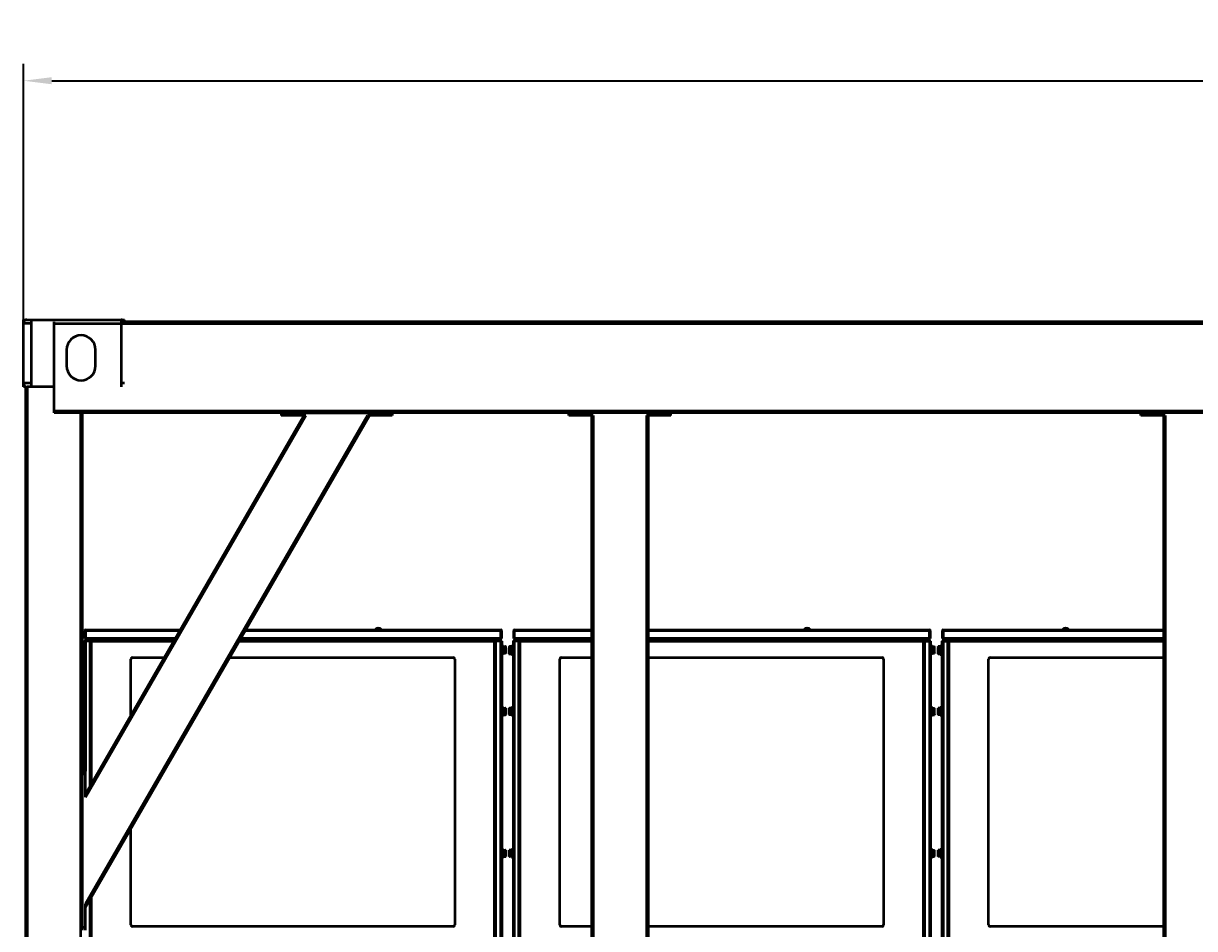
# Model space of a CAD drawing. Header units: millimetres. Extents: x 32496 to 166256, y 3504 to 23939.
# Drawn here: x 39995 to 42056, y 16814 to 18408 of the extents above; entities that cross this region are included whole.
import ezdxf

# ---------------------------------------------------------------- set-up
doc = ezdxf.new("R2010")
doc.units = ezdxf.units.MM
doc.header["$PDSIZE"] = -5
doc.layers.get('0').update_dxf_attribs({"lineweight": 35})
doc.layers.get('Defpoints').update_dxf_attribs({"lineweight": 18})
doc.styles.add('仿宋', font='simfang.ttf', dxfattribs={"width": 0.8})
doc.dimstyles.new('6倍', dxfattribs={"dimscale": 20, "dimtxt": 3.5, "dimasz": 2.5, "dimexe": 1.5, "dimexo": 0, "dimgap": 1, "dimtad": 1, "dimdec": 1, "dimdsep": 46, "dimtxsty": '仿宋', "dimblk": '_CAXARROW', "dimcen": 2.5, "dimdle": 5, "dimclrd": 4, "dimclre": 4, "dimclrt": 3, "dimadec": 0, "dimazin": 0, "dimtfac": 1, "dimtdec": 1, "dimtmove": 0, "dimatfit": 3, "dimfxl": 1, "dimtolj": 1, "dimarcsym": 0})

# ---------------------------------------------------------------- blocks, each defined once
blk = doc.blocks.new('_CAXARROW')
blk.add_hatch(color=0).paths.add_polyline_path([(0, 0), (-1, 0.125), (-1, -0.125)], flags=0)
blk = doc.blocks.new('*D5841')
at = {"color": 4, "linetype": 'Continuous', "lineweight": -2}
for p, q in [((39994.6, 17886.3), (39994.6, 18337.3)), ((52186.6, 17886.3), (52186.6, 18337.3)), ((40044.6, 18307.3), (52136.6, 18307.3))]:
    blk.add_line(p, q, dxfattribs=at)
at = {"layer": 'Defpoints', "color": 0}
for p in [(52186.6, 18307.3), (39994.6, 17886.3), (52186.6, 17886.3)]:
    blk.add_point(p, dxfattribs=at)
at = {"color": 4, "linetype": 'ByBlock', "lineweight": -2, "xscale": 50, "yscale": 50, "zscale": 50, "rotation": 180}
blk.add_blockref('_CAXARROW', (39994.6, 18307.3), dxfattribs=at)
at = {"color": 4, "linetype": 'ByBlock', "lineweight": -2, "xscale": 50, "yscale": 50, "zscale": 50}
blk.add_blockref('_CAXARROW', (52186.6, 18307.3), dxfattribs=at)
at = {"color": 3, "insert": (46090.6, 18362.3), "char_height": 70, "attachment_point": 5, "style": '仿宋'}
blk.add_mtext('\\A1;12192', dxfattribs=at)

msp = doc.modelspace()

# ---------------------------------------------------------------- linework, layer by layer
at = {"linetype": 'Continuous'}
for p, q in [((39994.64, 17880.349), (39994.64, 17886.349)), ((39994.64, 17886.349), (40000.64, 17886.349)), ((39994.64, 17774.349), (39994.64, 17880.349)), ((39994.64, 17880.349), (40009.14, 17880.349)), ((40000.64, 17886.349), (40166.64, 17886.349)), ((40009.14, 17768.349), (40009.14, 17886.349)), ((40048.64, 17722.349), (40048.64, 17882.349)), ((52008.64, 17879.349), (40048.64, 17879.349)), ((40166.64, 17886.349), (40166.64, 17768.349)), ((40166.64, 17886.349), (40172.64, 17886.349)), ((40166.64, 17880.349), (40172.64, 17880.349)), ((40172.64, 17882.349), (40172.64, 17886.349)), ((52008.64, 17882.349), (40172.64, 17882.349)), ((40070.64, 17833.349), (40070.64, 17804.849)), ((40121.64, 17804.849), (40121.64, 17833.349)), ((39994.64, 17768.349), (39994.64, 17774.349)), ((40009.14, 17774.349), (39994.64, 17774.349)), ((40172.64, 17774.349), (40166.64, 17774.349)), ((39998.64, 17768.349), (39994.64, 17768.349)), ((39998.64, 17768.349), (39998.64, 17768.739)), ((39998.64, 15108.349), (39998.64, 17768.349)), ((39998.64, 17768.349), (40001.64, 17768.349)), ((40048.64, 17768.349), (40001.033, 17768.349)), ((40001.64, 15108.349), (40001.64, 17768.349)), ((52008.64, 17725.349), (40048.64, 17725.349)), ((52008.64, 17722.349), (40048.64, 17722.349)), ((40095.64, 15108.349), (40095.64, 17722.349)), ((40098.64, 17091.323), (40098.64, 17722.349)), ((40103.64, 17051.323), (40488.17, 17717.349)), ((40103.64, 17045.323), (40491.634, 17717.349)), ((40103.64, 16857.323), (40600.176, 17717.349)), ((40103.64, 16851.323), (40603.64, 17717.349)), ((40448.17, 17722.349), (40448.17, 17717.349)), ((40491.634, 17717.349), (40448.17, 17717.349)), ((40448.608, 17722.349), (40643.201, 17722.349)), ((40453.17, 17722.349), (40453.17, 17717.349)), ((40643.64, 17717.349), (40600.176, 17717.349)), ((40638.64, 17722.349), (40638.64, 17717.349)), ((40643.64, 17722.349), (40643.64, 17717.349)), ((40954.64, 17717.349), (40954.64, 17722.349)), ((41134.64, 17722.349), (40954.64, 17722.349)), ((40997.64, 17717.349), (40954.64, 17717.349)), ((40994.64, 17717.349), (40994.64, 15208.349)), ((40997.64, 17717.349), (40997.64, 15208.349)), ((41091.64, 17717.349), (41091.64, 15208.349)), ((41134.64, 17717.349), (41091.64, 17717.349)), ((41094.64, 17717.349), (41094.64, 15208.349)), ((41134.64, 17717.349), (41134.64, 17722.349)), ((41961.64, 17717.349), (41961.64, 17722.349)), ((42141.64, 17722.349), (41961.64, 17722.349)), ((42004.64, 17717.349), (41961.64, 17717.349)), ((42001.64, 17717.349), (42001.64, 15208.349)), ((42004.64, 17717.349), (42004.64, 15208.349)), ((40614.601, 17340.682), (40614.595, 17340.682)), ((40616.961, 17340.682), (40614.601, 17340.682)), ((40621.918, 17340.682), (40616.961, 17340.682)), ((40624.285, 17340.682), (40621.918, 17340.682)), ((41369.601, 17340.682), (41369.595, 17340.682)), ((41371.961, 17340.682), (41369.601, 17340.682)), ((41376.918, 17340.682), (41371.961, 17340.682)), ((41379.285, 17340.682), (41376.918, 17340.682)), ((41826.961, 17340.682), (41824.595, 17340.682)), ((41831.918, 17340.682), (41826.961, 17340.682)), ((41834.278, 17340.682), (41831.918, 17340.682)), ((41834.285, 17340.682), (41834.278, 17340.682)), ((40102.24, 17338.149), (40102.24, 17324.849)), ((40103.74, 17338.149), (40102.24, 17338.149)), ((40103.74, 17324.849), (40102.24, 17324.849)), ((40102.24, 17198.994), (40102.24, 17319.949)), ((40111.94, 17319.949), (40102.24, 17319.949)), ((40103.64, 17320.149), (40103.64, 17321.349)), ((40111.94, 17321.349), (40103.64, 17321.349)), ((40111.94, 17320.149), (40103.64, 17320.149)), ((40103.64, 17319.949), (40103.64, 17091.323)), ((40103.74, 17338.149), (40103.74, 17324.849)), ((40103.94, 17324.849), (40103.94, 17339.849)), ((40103.94, 17339.849), (40270.22, 17339.849)), ((40269.238, 17338.149), (40103.94, 17338.149)), ((40261.56, 17324.849), (40103.94, 17324.849)), ((40111.94, 17065.699), (40111.94, 17321.349)), ((40259.539, 17321.349), (40111.94, 17321.349)), ((40113.64, 17321.349), (40113.64, 17068.644)), ((40114.14, 17321.349), (40114.14, 17319.649)), ((40258.558, 17319.649), (40114.14, 17319.649)), ((40125.94, 17321.349), (40125.94, 17324.849)), ((40127.44, 17324.849), (40127.44, 17321.349)), ((40823.74, 17319.649), (40374.028, 17319.649)), ((40825.94, 17321.349), (40375.009, 17321.349)), ((40834.94, 17324.849), (40377.03, 17324.849)), ((40834.94, 17338.149), (40384.709, 17338.149)), ((40385.69, 17339.849), (40834.94, 17339.849)), ((40811.44, 17321.349), (40811.44, 17324.849)), ((40812.94, 17324.849), (40812.94, 17321.349)), ((40823.74, 17321.349), (40823.74, 17319.649)), ((40824.24, 15308.349), (40824.24, 17321.349)), ((40825.94, 17321.349), (40825.94, 15308.349)), ((40835.24, 17321.349), (40825.94, 17321.349)), ((40835.24, 17320.149), (40825.94, 17320.149)), ((40836.64, 17319.949), (40825.94, 17319.949)), ((40834.94, 17324.849), (40834.94, 17339.849)), ((40835.14, 17324.849), (40835.14, 17338.149)), ((40835.14, 17338.149), (40836.64, 17338.149)), ((40835.14, 17324.849), (40836.64, 17324.849)), ((40835.24, 17320.149), (40835.24, 17321.349)), ((40835.24, 16307.849), (40835.24, 17319.949)), ((40836.64, 17324.849), (40836.64, 17338.149)), ((40836.64, 17319.949), (40836.64, 17198.981)), ((40857.24, 17338.149), (40857.24, 17324.849)), ((40858.74, 17338.149), (40857.24, 17338.149)), ((40858.74, 17324.849), (40857.24, 17324.849)), ((40857.24, 17198.994), (40857.24, 17319.949)), ((40866.94, 17319.949), (40857.24, 17319.949)), ((40858.64, 17320.149), (40858.64, 17321.349)), ((40866.94, 17321.349), (40858.64, 17321.349)), ((40866.94, 17320.149), (40858.64, 17320.149)), ((40858.64, 17319.949), (40858.64, 16307.849)), ((40858.74, 17338.149), (40858.74, 17324.849)), ((40858.94, 17324.849), (40858.94, 17339.849)), ((40858.94, 17339.849), (40994.64, 17339.849)), ((40994.64, 17338.149), (40858.94, 17338.149)), ((40994.64, 17324.849), (40858.94, 17324.849)), ((40866.94, 15308.349), (40866.94, 17321.349)), ((40994.64, 17321.349), (40866.94, 17321.349)), ((40868.64, 17321.349), (40868.64, 15308.349)), ((40869.14, 17321.349), (40869.14, 17319.649)), ((40994.64, 17319.649), (40869.14, 17319.649)), ((40880.94, 17321.349), (40880.94, 17324.849)), ((40882.44, 17324.849), (40882.44, 17321.349)), ((41094.64, 17339.849), (41589.94, 17339.849)), ((41589.94, 17338.149), (41094.64, 17338.149)), ((41589.94, 17324.849), (41094.64, 17324.849)), ((41094.64, 17321.349), (41580.94, 17321.349)), ((41578.74, 17319.649), (41094.64, 17319.649)), ((41566.44, 17321.349), (41566.44, 17324.849)), ((41567.94, 17324.849), (41567.94, 17321.349)), ((41578.74, 17321.349), (41578.74, 17319.649)), ((41579.24, 15308.349), (41579.24, 17321.349)), ((41580.94, 17321.349), (41580.94, 15308.349)), ((41590.24, 17321.349), (41580.94, 17321.349)), ((41590.24, 17320.149), (41580.94, 17320.149)), ((41580.94, 17319.949), (41591.64, 17319.949)), ((41589.94, 17324.849), (41589.94, 17339.849)), ((41590.14, 17324.849), (41590.14, 17338.149)), ((41590.14, 17338.149), (41591.64, 17338.149)), ((41590.14, 17324.849), (41591.64, 17324.849)), ((41590.24, 17320.149), (41590.24, 17321.349)), ((41590.24, 16307.849), (41590.24, 17319.949)), ((41591.64, 17324.849), (41591.64, 17338.149)), ((41591.64, 17319.949), (41591.64, 17198.981)), ((41612.24, 17338.149), (41612.24, 17324.849)), ((41613.74, 17338.149), (41612.24, 17338.149)), ((41613.74, 17324.849), (41612.24, 17324.849)), ((41612.24, 17198.994), (41612.24, 17319.949)), ((41612.24, 17319.949), (41621.94, 17319.949)), ((41613.64, 17320.149), (41613.64, 17321.349)), ((41621.94, 17321.349), (41613.64, 17321.349)), ((41621.94, 17320.149), (41613.64, 17320.149)), ((41613.64, 17319.949), (41613.64, 16307.849)), ((41613.74, 17338.149), (41613.74, 17324.849)), ((41613.94, 17324.849), (41613.94, 17339.849)), ((41613.94, 17339.849), (42001.64, 17339.849)), ((42001.64, 17338.149), (41613.94, 17338.149)), ((42001.64, 17324.849), (41613.94, 17324.849)), ((41621.94, 15308.349), (41621.94, 17321.349)), ((41621.94, 17321.349), (42001.64, 17321.349)), ((41623.64, 17321.349), (41623.64, 15308.349)), ((41624.14, 17321.349), (41624.14, 17319.649)), ((42001.64, 17319.649), (41624.14, 17319.649)), ((41635.94, 17321.349), (41635.94, 17324.849)), ((41637.44, 17324.849), (41637.44, 17321.349)), ((40099.04, 17310.322), (40098.769, 17310.593)), ((40099.04, 17308.572), (40098.769, 17308.843)), ((40099.04, 17308.547), (40099.04, 17310.322)), ((40100.64, 17310.199), (40099.04, 17310.199)), ((40099.04, 17297.625), (40099.04, 17308.572)), ((40100.64, 17308.449), (40099.04, 17308.449)), ((40100.64, 17313.849), (40100.64, 17312.099)), ((40102.24, 17313.849), (40100.64, 17313.849)), ((40100.64, 17312.099), (40100.64, 17294.099)), ((40102.24, 17312.099), (40100.64, 17312.099)), ((40836.64, 17313.849), (40838.24, 17313.849)), ((40838.24, 17295.849), (40838.24, 17313.849)), ((40838.24, 17310.199), (40839.84, 17310.199)), ((40838.24, 17299.499), (40839.84, 17299.499)), ((40839.84, 17310.322), (40840.14, 17310.622)), ((40839.84, 17299.375), (40839.84, 17310.322)), ((40839.84, 17299.375), (40840.14, 17299.075)), ((40840.14, 17310.622), (40843.54, 17310.622)), ((40840.14, 17307.735), (40843.54, 17307.735)), ((40840.14, 17301.962), (40843.54, 17301.962)), ((40840.14, 17299.075), (40843.54, 17299.075)), ((40843.84, 17310.322), (40843.54, 17310.622)), ((40843.84, 17299.375), (40843.54, 17299.075)), ((40843.84, 17299.375), (40843.84, 17310.322)), ((40850.04, 17310.322), (40850.311, 17310.593)), ((40850.04, 17310.322), (40850.04, 17308.572)), ((40850.04, 17308.572), (40850.311, 17308.843)), ((40850.04, 17297.625), (40850.04, 17308.572)), ((40850.34, 17310.622), (40850.311, 17310.593)), ((40850.34, 17308.872), (40850.311, 17308.843)), ((40853.74, 17310.622), (40850.34, 17310.622)), ((40853.74, 17308.872), (40850.34, 17308.872)), ((40853.74, 17306.03), (40850.34, 17306.03)), ((40853.74, 17300.256), (40850.34, 17300.256)), ((40853.74, 17310.622), (40853.769, 17310.593)), ((40853.74, 17308.872), (40853.769, 17308.843)), ((40854.04, 17310.322), (40853.769, 17310.593)), ((40854.04, 17308.572), (40853.769, 17308.843)), ((40854.04, 17308.547), (40854.04, 17310.322)), ((40855.64, 17310.199), (40854.04, 17310.199)), ((40854.04, 17297.625), (40854.04, 17308.572)), ((40855.64, 17308.449), (40854.04, 17308.449)), ((40855.64, 17313.849), (40855.64, 17312.099)), ((40857.24, 17313.849), (40855.64, 17313.849)), ((40855.64, 17312.099), (40855.64, 17294.099)), ((40857.24, 17312.099), (40855.64, 17312.099)), ((41591.64, 17313.849), (41593.24, 17313.849)), ((41593.24, 17295.849), (41593.24, 17313.849)), ((41593.24, 17310.199), (41594.84, 17310.199)), ((41593.24, 17299.499), (41594.84, 17299.499)), ((41594.84, 17310.322), (41595.14, 17310.622)), ((41594.84, 17299.375), (41594.84, 17310.322)), ((41594.84, 17299.375), (41595.14, 17299.075)), ((41595.14, 17310.622), (41598.54, 17310.622)), ((41595.14, 17307.735), (41598.54, 17307.735)), ((41595.14, 17301.962), (41598.54, 17301.962)), ((41595.14, 17299.075), (41598.54, 17299.075)), ((41598.84, 17310.322), (41598.54, 17310.622)), ((41598.84, 17299.375), (41598.54, 17299.075)), ((41598.84, 17299.375), (41598.84, 17310.322)), ((41605.04, 17310.322), (41605.311, 17310.593)), ((41605.04, 17310.322), (41605.04, 17308.572)), ((41605.04, 17308.572), (41605.311, 17308.843)), ((41605.04, 17297.625), (41605.04, 17308.572)), ((41605.34, 17310.622), (41605.311, 17310.593)), ((41605.34, 17308.872), (41605.311, 17308.843)), ((41608.74, 17310.622), (41605.34, 17310.622)), ((41608.74, 17308.872), (41605.34, 17308.872)), ((41608.74, 17306.03), (41605.34, 17306.03)), ((41608.74, 17300.256), (41605.34, 17300.256)), ((41608.74, 17310.622), (41608.769, 17310.593)), ((41608.74, 17308.872), (41608.769, 17308.843)), ((41609.04, 17310.322), (41608.769, 17310.593)), ((41609.04, 17308.572), (41608.769, 17308.843)), ((41609.04, 17308.547), (41609.04, 17310.322)), ((41610.64, 17310.199), (41609.04, 17310.199)), ((41609.04, 17297.625), (41609.04, 17308.572)), ((41610.64, 17308.449), (41609.04, 17308.449)), ((41610.64, 17313.849), (41610.64, 17312.099)), ((41612.24, 17313.849), (41610.64, 17313.849)), ((41610.64, 17312.099), (41610.64, 17294.099)), ((41612.24, 17312.099), (41610.64, 17312.099)), ((40099.04, 17297.625), (40098.769, 17297.354)), ((40100.64, 17297.749), (40099.04, 17297.749)), ((40102.24, 17294.099), (40100.64, 17294.099)), ((40183.94, 17190.407), (40183.94, 17288.349)), ((40186.94, 17291.349), (40242.218, 17291.349)), ((40357.689, 17291.349), (40750.94, 17291.349)), ((40753.94, 17288.349), (40753.94, 16820.349)), ((40836.64, 17295.849), (40838.24, 17295.849)), ((40850.04, 17297.625), (40850.311, 17297.354)), ((40853.74, 17297.325), (40850.34, 17297.325)), ((40854.04, 17297.625), (40853.769, 17297.354)), ((40855.64, 17297.749), (40854.04, 17297.749)), ((40857.24, 17294.099), (40855.64, 17294.099)), ((40938.94, 16820.349), (40938.94, 17288.349)), ((40941.94, 17291.349), (40994.64, 17291.349)), ((41094.64, 17291.349), (41505.94, 17291.349)), ((41508.94, 17288.349), (41508.94, 16820.349)), ((41591.64, 17295.849), (41593.24, 17295.849)), ((41605.04, 17297.625), (41605.311, 17297.354)), ((41608.74, 17297.325), (41605.34, 17297.325)), ((41609.04, 17297.625), (41608.769, 17297.354)), ((41610.64, 17297.749), (41609.04, 17297.749)), ((41612.24, 17294.099), (41610.64, 17294.099)), ((41693.94, 16820.349), (41693.94, 17288.349)), ((41696.94, 17291.349), (42001.64, 17291.349)), ((40099.04, 17201.822), (40098.769, 17202.093)), ((40099.04, 17190.875), (40099.04, 17201.822)), ((40100.64, 17201.699), (40099.04, 17201.699)), ((40100.64, 17205.349), (40100.64, 17187.349)), ((40102.24, 17205.349), (40100.64, 17205.349)), ((40102.24, 17193.73), (40102.24, 17198.994)), ((40836.64, 17205.349), (40838.24, 17205.349)), ((40836.64, 17198.981), (40836.64, 17193.718)), ((40838.24, 17187.349), (40838.24, 17205.349)), ((40838.24, 17201.699), (40839.84, 17201.699)), ((40839.84, 17201.822), (40840.14, 17202.122)), ((40839.84, 17190.875), (40839.84, 17201.822)), ((40840.14, 17202.122), (40843.54, 17202.122)), ((40840.14, 17199.235), (40843.54, 17199.235)), ((40843.84, 17201.822), (40843.54, 17202.122)), ((40843.84, 17190.875), (40843.84, 17201.822)), ((40850.04, 17201.822), (40850.311, 17202.093)), ((40850.04, 17190.875), (40850.04, 17201.822)), ((40850.34, 17202.122), (40850.311, 17202.093)), ((40853.74, 17202.122), (40850.34, 17202.122)), ((40853.74, 17199.28), (40850.34, 17199.28)), ((40853.74, 17202.122), (40853.769, 17202.093)), ((40854.04, 17201.822), (40853.769, 17202.093)), ((40854.04, 17190.875), (40854.04, 17201.822)), ((40855.64, 17201.699), (40854.04, 17201.699)), ((40855.64, 17205.349), (40855.64, 17187.349)), ((40857.24, 17205.349), (40855.64, 17205.349)), ((40857.24, 17193.73), (40857.24, 17198.994)), ((41591.64, 17205.349), (41593.24, 17205.349)), ((41591.64, 17198.981), (41591.64, 17193.718)), ((41593.24, 17187.349), (41593.24, 17205.349)), ((41593.24, 17201.699), (41594.84, 17201.699)), ((41594.84, 17201.822), (41595.14, 17202.122)), ((41594.84, 17190.875), (41594.84, 17201.822)), ((41595.14, 17202.122), (41598.54, 17202.122)), ((41595.14, 17199.235), (41598.54, 17199.235)), ((41598.84, 17201.822), (41598.54, 17202.122)), ((41598.84, 17190.875), (41598.84, 17201.822)), ((41605.04, 17201.822), (41605.311, 17202.093)), ((41605.04, 17190.875), (41605.04, 17201.822)), ((41605.34, 17202.122), (41605.311, 17202.093)), ((41608.74, 17202.122), (41605.34, 17202.122)), ((41608.74, 17199.28), (41605.34, 17199.28)), ((41608.74, 17202.122), (41608.769, 17202.093)), ((41609.04, 17201.822), (41608.769, 17202.093)), ((41609.04, 17190.875), (41609.04, 17201.822)), ((41610.64, 17201.699), (41609.04, 17201.699)), ((41610.64, 17205.349), (41610.64, 17187.349)), ((41612.24, 17205.349), (41610.64, 17205.349)), ((41612.24, 17193.73), (41612.24, 17198.994)), ((40099.04, 17190.875), (40098.769, 17190.604)), ((40100.64, 17190.999), (40099.04, 17190.999)), ((40102.24, 17187.349), (40100.64, 17187.349)), ((40102.24, 17091.323), (40102.24, 17193.73)), ((40836.64, 17193.718), (40836.64, 16948.981)), ((40836.64, 17187.349), (40838.24, 17187.349)), ((40838.24, 17190.999), (40839.84, 17190.999)), ((40839.84, 17190.875), (40840.14, 17190.575)), ((40840.14, 17193.462), (40843.54, 17193.462)), ((40840.14, 17190.575), (40843.54, 17190.575)), ((40843.84, 17190.875), (40843.54, 17190.575)), ((40850.04, 17190.875), (40850.311, 17190.604)), ((40853.74, 17193.506), (40850.34, 17193.506)), ((40853.74, 17190.575), (40850.34, 17190.575)), ((40854.04, 17190.875), (40853.769, 17190.604)), ((40855.64, 17190.999), (40854.04, 17190.999)), ((40857.24, 17187.349), (40855.64, 17187.349)), ((40857.24, 16948.994), (40857.24, 17193.73)), ((41591.64, 17193.718), (41591.64, 16948.981)), ((41591.64, 17187.349), (41593.24, 17187.349)), ((41593.24, 17190.999), (41594.84, 17190.999)), ((41594.84, 17190.875), (41595.14, 17190.575)), ((41595.14, 17193.462), (41598.54, 17193.462)), ((41595.14, 17190.575), (41598.54, 17190.575)), ((41598.84, 17190.875), (41598.54, 17190.575)), ((41605.04, 17190.875), (41605.311, 17190.604)), ((41608.74, 17193.506), (41605.34, 17193.506)), ((41608.74, 17190.575), (41605.34, 17190.575)), ((41609.04, 17190.875), (41608.769, 17190.604)), ((41610.64, 17190.999), (41609.04, 17190.999)), ((41612.24, 17187.349), (41610.64, 17187.349)), ((41612.24, 16948.994), (41612.24, 17193.73)), ((40098.64, 16811.323), (40098.64, 17091.323)), ((40098.64, 17091.323), (40103.64, 17091.323)), ((40098.64, 17086.323), (40103.64, 17086.323)), ((40103.64, 17045.323), (40103.64, 17091.323)), ((40183.94, 16820.349), (40183.94, 16990.407)), ((40836.64, 16955.349), (40838.24, 16955.349)), ((40836.64, 16948.981), (40836.64, 16943.718)), ((40838.24, 16937.349), (40838.24, 16955.349)), ((40838.24, 16951.699), (40839.84, 16951.699)), ((40839.84, 16951.822), (40840.14, 16952.122)), ((40839.84, 16940.875), (40839.84, 16951.822)), ((40840.14, 16952.122), (40843.54, 16952.122)), ((40840.14, 16949.235), (40843.54, 16949.235)), ((40843.84, 16951.822), (40843.54, 16952.122)), ((40843.84, 16940.875), (40843.84, 16951.822)), ((40850.04, 16951.822), (40850.311, 16952.093)), ((40850.04, 16940.875), (40850.04, 16951.822)), ((40850.34, 16952.122), (40850.311, 16952.093)), ((40853.74, 16952.122), (40850.34, 16952.122)), ((40853.74, 16949.28), (40850.34, 16949.28)), ((40853.74, 16952.122), (40853.769, 16952.093)), ((40854.04, 16951.822), (40853.769, 16952.093)), ((40854.04, 16940.875), (40854.04, 16951.822)), ((40855.64, 16951.699), (40854.04, 16951.699)), ((40855.64, 16955.349), (40855.64, 16937.349)), ((40857.24, 16955.349), (40855.64, 16955.349)), ((40857.24, 16943.73), (40857.24, 16948.994)), ((41591.64, 16955.349), (41593.24, 16955.349)), ((41591.64, 16948.981), (41591.64, 16943.718)), ((41593.24, 16937.349), (41593.24, 16955.349)), ((41593.24, 16951.699), (41594.84, 16951.699)), ((41594.84, 16951.822), (41595.14, 16952.122)), ((41594.84, 16940.875), (41594.84, 16951.822)), ((41595.14, 16952.122), (41598.54, 16952.122)), ((41595.14, 16949.235), (41598.54, 16949.235)), ((41598.84, 16951.822), (41598.54, 16952.122)), ((41598.84, 16940.875), (41598.84, 16951.822)), ((41605.04, 16951.822), (41605.311, 16952.093)), ((41605.04, 16940.875), (41605.04, 16951.822)), ((41605.34, 16952.122), (41605.311, 16952.093)), ((41608.74, 16952.122), (41605.34, 16952.122)), ((41608.74, 16949.28), (41605.34, 16949.28)), ((41608.74, 16952.122), (41608.769, 16952.093)), ((41609.04, 16951.822), (41608.769, 16952.093)), ((41609.04, 16940.875), (41609.04, 16951.822)), ((41610.64, 16951.699), (41609.04, 16951.699)), ((41610.64, 16955.349), (41610.64, 16937.349)), ((41612.24, 16955.349), (41610.64, 16955.349)), ((41612.24, 16943.73), (41612.24, 16948.994)), ((40836.64, 16943.718), (40836.64, 16698.981)), ((40836.64, 16937.349), (40838.24, 16937.349)), ((40838.24, 16940.999), (40839.84, 16940.999)), ((40839.84, 16940.875), (40840.14, 16940.575)), ((40840.14, 16943.462), (40843.54, 16943.462)), ((40840.14, 16940.575), (40843.54, 16940.575)), ((40843.84, 16940.875), (40843.54, 16940.575)), ((40850.04, 16940.875), (40850.311, 16940.604)), ((40853.74, 16943.506), (40850.34, 16943.506)), ((40853.74, 16940.575), (40850.34, 16940.575)), ((40854.04, 16940.875), (40853.769, 16940.604)), ((40855.64, 16940.999), (40854.04, 16940.999)), ((40857.24, 16937.349), (40855.64, 16937.349)), ((40857.24, 16698.994), (40857.24, 16943.73)), ((41591.64, 16943.718), (41591.64, 16698.981)), ((41591.64, 16937.349), (41593.24, 16937.349)), ((41593.24, 16940.999), (41594.84, 16940.999)), ((41594.84, 16940.875), (41595.14, 16940.575)), ((41595.14, 16943.462), (41598.54, 16943.462)), ((41595.14, 16940.575), (41598.54, 16940.575)), ((41598.84, 16940.875), (41598.54, 16940.575)), ((41605.04, 16940.875), (41605.311, 16940.604)), ((41608.74, 16943.506), (41605.34, 16943.506)), ((41608.74, 16940.575), (41605.34, 16940.575)), ((41609.04, 16940.875), (41608.769, 16940.604)), ((41610.64, 16940.999), (41609.04, 16940.999)), ((41612.24, 16937.349), (41610.64, 16937.349)), ((41612.24, 16698.994), (41612.24, 16943.73)), ((40113.64, 16868.644), (40113.64, 16057.054)), ((40103.64, 16811.323), (40103.64, 16857.323)), ((40111.94, 16059.998), (40111.94, 16865.699)), ((40098.64, 16816.323), (40103.64, 16816.323)), ((40750.94, 16817.349), (40186.94, 16817.349)), ((40994.64, 16817.349), (40941.94, 16817.349)), ((41505.94, 16817.349), (41094.64, 16817.349)), ((42001.64, 16817.349), (41696.94, 16817.349))]:
    msp.add_line(p, q, dxfattribs=at)
for centre, radius, start, end in [((40000.64, 17880.349), 6, 90, 180), ((40166.64, 17880.349), 6, 19.634376, 90), ((40096.14, 17833.349), 25.5, 0, 180), ((40096.14, 17804.849), 25.5, 180, 0), ((40000.64, 17774.349), 6, 180, 225), ((40612.732, 17342.349), 2.5, 270, 318.189685), ((40619.44, 17336.349), 6.5, 41.810315, 138.189685), ((40626.148, 17342.349), 2.5, 221.810315, 270), ((41367.732, 17342.349), 2.5, 270, 318.189685), ((41374.44, 17336.349), 6.5, 41.810315, 138.189685), ((41381.148, 17342.349), 2.5, 221.810315, 270), ((41822.732, 17342.349), 2.5, 270, 318.189685), ((41829.44, 17336.349), 6.5, 41.810315, 138.189685), ((41836.148, 17342.349), 2.5, 221.810315, 270), ((40103.94, 17338.149), 1.7, 90, 180), ((40103.64, 17319.949), 1.4, 90, 180), ((40103.64, 17319.949), 0.2, 90, 180), ((40103.94, 17338.149), 0.2, 90, 180), ((40834.94, 17338.149), 1.7, 0, 90), ((40834.94, 17338.149), 0.2, 0, 90), ((40835.24, 17319.949), 1.4, 0, 90), ((40835.24, 17319.949), 0.2, 0, 90), ((40858.94, 17338.149), 1.7, 90, 180), ((40858.64, 17319.949), 1.4, 90, 180), ((40858.64, 17319.949), 0.2, 90, 180), ((40858.94, 17338.149), 0.2, 90, 180), ((41589.94, 17338.149), 1.7, 0, 90), ((41589.94, 17338.149), 0.2, 0, 90), ((41590.24, 17319.949), 1.4, 0, 90), ((41590.24, 17319.949), 0.2, 0, 90), ((41613.94, 17338.149), 1.7, 90, 180), ((41613.64, 17319.949), 1.4, 90, 180), ((41613.64, 17319.949), 0.2, 90, 180), ((41613.94, 17338.149), 0.2, 90, 180), ((40842.598, 17301.65), 3.556, 219.136441, 219.500776), ((40841.082, 17308.048), 3.555, 39.136448, 39.501324), ((41597.598, 17301.65), 3.556, 219.136441, 219.500776), ((41596.082, 17308.048), 3.555, 39.136448, 39.501324), ((40186.94, 17288.349), 3, 90, 180), ((40750.94, 17288.349), 3, 0, 90), ((40852.854, 17299.915), 3.606, 218.710278, 219.133907), ((40854.177, 17301.105), 5.386, 224.124568, 224.565238), ((40849.904, 17301.104), 5.384, 315.434774, 315.875446), ((40851.225, 17299.916), 3.607, 320.864103, 321.289719), ((40941.94, 17288.349), 3, 90, 180), ((41505.94, 17288.349), 3, 0, 90), ((41607.854, 17299.915), 3.606, 218.710278, 219.133907), ((41609.177, 17301.105), 5.386, 224.124568, 224.565238), ((41604.904, 17301.104), 5.384, 315.434774, 315.875446), ((41606.225, 17299.916), 3.607, 320.864103, 321.289719), ((41696.94, 17288.349), 3, 90, 180), ((40841.082, 17199.548), 3.555, 39.136448, 39.501324), ((41596.082, 17199.548), 3.555, 39.136448, 39.501324), ((40842.598, 17193.15), 3.556, 219.136441, 219.500776), ((40852.854, 17193.165), 3.606, 218.710278, 219.133907), ((40854.177, 17194.355), 5.386, 224.124568, 224.565238), ((40849.904, 17194.354), 5.384, 315.434774, 315.875446), ((40851.225, 17193.166), 3.607, 320.864103, 321.289719), ((41597.598, 17193.15), 3.556, 219.136441, 219.500776), ((41607.854, 17193.165), 3.606, 218.710278, 219.133907), ((41609.177, 17194.355), 5.386, 224.124568, 224.565238), ((41604.904, 17194.354), 5.384, 315.434774, 315.875446), ((41606.225, 17193.166), 3.607, 320.864103, 321.289719), ((40841.082, 16949.548), 3.555, 39.136448, 39.501324), ((41596.082, 16949.548), 3.555, 39.136448, 39.501324), ((40842.598, 16943.15), 3.556, 219.136441, 219.500776), ((40852.854, 16943.165), 3.606, 218.710278, 219.133907), ((40854.177, 16944.355), 5.386, 224.124568, 224.565238), ((40849.904, 16944.354), 5.384, 315.434774, 315.875446), ((40851.225, 16943.166), 3.607, 320.864103, 321.289719), ((41597.598, 16943.15), 3.556, 219.136441, 219.500776), ((41607.854, 16943.165), 3.606, 218.710278, 219.133907), ((41609.177, 16944.355), 5.386, 224.124568, 224.565238), ((41604.904, 16944.354), 5.384, 315.434774, 315.875446), ((41606.225, 16943.166), 3.607, 320.864103, 321.289719), ((40186.94, 16820.349), 3, 180, 270), ((40750.94, 16820.349), 3, 270, 0), ((40941.94, 16820.349), 3, 180, 270), ((41505.94, 16820.349), 3, 270, 0), ((41696.94, 16820.349), 3, 180, 270)]:
    msp.add_arc(centre, radius, start, end, dxfattribs=at)
for points, knots in [([(40099.04, 17306.355), (40099.017, 17306.327), (40098.921, 17306.215), (40098.819, 17306.108), (40098.74, 17306.03)], [0, 0, 0, 0, 0.24440758, 1, 1, 1, 1]), ([(40098.74, 17300.256), (40098.767, 17300.229), (40098.871, 17300.121), (40098.97, 17300.009), (40099.04, 17299.921)], [0, 0, 0, 0, 0.2552107, 1, 1, 1, 1]), ([(40098.769, 17310.593), (40098.793, 17310.569), (40098.887, 17310.473), (40098.976, 17310.374), (40099.04, 17310.297)], [0, 0, 0, 0, 0.25506155, 1, 1, 1, 1]), ([(40098.769, 17308.843), (40098.793, 17308.819), (40098.887, 17308.723), (40098.976, 17308.624), (40099.04, 17308.547)], [0, 0, 0, 0, 0.25506155, 1, 1, 1, 1]), ([(40839.84, 17310.292), (40839.863, 17310.32), (40839.958, 17310.434), (40840.06, 17310.543), (40840.14, 17310.622)], [0, 0, 0, 0, 0.24455847, 1, 1, 1, 1]), ([(40840.14, 17307.735), (40840.113, 17307.762), (40840.009, 17307.868), (40839.91, 17307.979), (40839.84, 17308.065)], [0, 0, 0, 0, 0.25535242, 1, 1, 1, 1]), ([(40839.84, 17301.632), (40839.863, 17301.66), (40839.958, 17301.774), (40840.06, 17301.882), (40840.14, 17301.962)], [0, 0, 0, 0, 0.24455847, 1, 1, 1, 1]), ([(40840.14, 17299.075), (40840.114, 17299.101), (40840.016, 17299.201), (40839.921, 17299.306), (40839.854, 17299.388)], [0, 0, 0, 0, 0.25504082, 1, 1, 1, 1]), ([(40843.825, 17310.31), (40843.803, 17310.336), (40843.712, 17310.444), (40843.615, 17310.547), (40843.54, 17310.622)], [0, 0, 0, 0, 0.24487813, 1, 1, 1, 1]), ([(40843.54, 17307.735), (40843.567, 17307.762), (40843.671, 17307.868), (40843.77, 17307.979), (40843.84, 17308.065)], [0, 0, 0, 0, 0.25535323, 1, 1, 1, 1]), ([(40843.84, 17301.632), (40843.817, 17301.66), (40843.721, 17301.774), (40843.619, 17301.882), (40843.54, 17301.962)], [0, 0, 0, 0, 0.24455845, 1, 1, 1, 1]), ([(40843.54, 17299.075), (40843.567, 17299.102), (40843.671, 17299.208), (40843.77, 17299.319), (40843.84, 17299.405)], [0, 0, 0, 0, 0.25535323, 1, 1, 1, 1]), ([(40850.311, 17310.593), (40850.286, 17310.569), (40850.193, 17310.473), (40850.103, 17310.374), (40850.04, 17310.297)], [0, 0, 0, 0, 0.25506254, 1, 1, 1, 1]), ([(40850.311, 17308.843), (40850.286, 17308.819), (40850.193, 17308.723), (40850.103, 17308.624), (40850.04, 17308.547)], [0, 0, 0, 0, 0.25506254, 1, 1, 1, 1]), ([(40850.04, 17306.355), (40850.063, 17306.327), (40850.158, 17306.215), (40850.26, 17306.108), (40850.34, 17306.03)], [0, 0, 0, 0, 0.24440758, 1, 1, 1, 1]), ([(40850.34, 17300.256), (40850.313, 17300.229), (40850.209, 17300.121), (40850.11, 17300.009), (40850.04, 17299.921)], [0, 0, 0, 0, 0.2552115, 1, 1, 1, 1]), ([(40854.04, 17306.355), (40854.017, 17306.327), (40853.921, 17306.215), (40853.819, 17306.108), (40853.74, 17306.03)], [0, 0, 0, 0, 0.24440758, 1, 1, 1, 1]), ([(40853.74, 17300.256), (40853.767, 17300.229), (40853.871, 17300.121), (40853.97, 17300.009), (40854.04, 17299.921)], [0, 0, 0, 0, 0.2552107, 1, 1, 1, 1]), ([(40853.769, 17310.593), (40853.793, 17310.569), (40853.887, 17310.473), (40853.976, 17310.374), (40854.04, 17310.297)], [0, 0, 0, 0, 0.25506155, 1, 1, 1, 1]), ([(40853.769, 17308.843), (40853.793, 17308.819), (40853.887, 17308.723), (40853.976, 17308.624), (40854.04, 17308.547)], [0, 0, 0, 0, 0.25506155, 1, 1, 1, 1]), ([(41594.84, 17310.292), (41594.863, 17310.32), (41594.958, 17310.434), (41595.06, 17310.543), (41595.14, 17310.622)], [0, 0, 0, 0, 0.24455847, 1, 1, 1, 1]), ([(41595.14, 17307.735), (41595.113, 17307.762), (41595.009, 17307.868), (41594.91, 17307.979), (41594.84, 17308.065)], [0, 0, 0, 0, 0.25535242, 1, 1, 1, 1]), ([(41594.84, 17301.632), (41594.863, 17301.66), (41594.958, 17301.774), (41595.06, 17301.882), (41595.14, 17301.962)], [0, 0, 0, 0, 0.24455847, 1, 1, 1, 1]), ([(41595.14, 17299.075), (41595.114, 17299.101), (41595.016, 17299.201), (41594.921, 17299.306), (41594.854, 17299.388)], [0, 0, 0, 0, 0.25504082, 1, 1, 1, 1]), ([(41598.825, 17310.31), (41598.803, 17310.336), (41598.712, 17310.444), (41598.615, 17310.547), (41598.54, 17310.622)], [0, 0, 0, 0, 0.24487813, 1, 1, 1, 1]), ([(41598.54, 17307.735), (41598.567, 17307.762), (41598.671, 17307.868), (41598.77, 17307.979), (41598.84, 17308.065)], [0, 0, 0, 0, 0.25535323, 1, 1, 1, 1]), ([(41598.84, 17301.632), (41598.817, 17301.66), (41598.721, 17301.774), (41598.619, 17301.882), (41598.54, 17301.962)], [0, 0, 0, 0, 0.24455845, 1, 1, 1, 1]), ([(41598.54, 17299.075), (41598.567, 17299.102), (41598.671, 17299.208), (41598.77, 17299.319), (41598.84, 17299.405)], [0, 0, 0, 0, 0.25535323, 1, 1, 1, 1]), ([(41605.311, 17310.593), (41605.286, 17310.569), (41605.193, 17310.473), (41605.103, 17310.374), (41605.04, 17310.297)], [0, 0, 0, 0, 0.25506254, 1, 1, 1, 1]), ([(41605.311, 17308.843), (41605.286, 17308.819), (41605.193, 17308.723), (41605.103, 17308.624), (41605.04, 17308.547)], [0, 0, 0, 0, 0.25506254, 1, 1, 1, 1]), ([(41605.04, 17306.355), (41605.063, 17306.327), (41605.158, 17306.215), (41605.26, 17306.108), (41605.34, 17306.03)], [0, 0, 0, 0, 0.24440758, 1, 1, 1, 1]), ([(41605.34, 17300.256), (41605.313, 17300.229), (41605.209, 17300.121), (41605.11, 17300.009), (41605.04, 17299.921)], [0, 0, 0, 0, 0.2552115, 1, 1, 1, 1]), ([(41609.04, 17306.355), (41609.017, 17306.327), (41608.921, 17306.215), (41608.819, 17306.108), (41608.74, 17306.03)], [0, 0, 0, 0, 0.24440758, 1, 1, 1, 1]), ([(41608.74, 17300.256), (41608.767, 17300.229), (41608.871, 17300.121), (41608.97, 17300.009), (41609.04, 17299.921)], [0, 0, 0, 0, 0.2552107, 1, 1, 1, 1]), ([(41608.769, 17310.593), (41608.793, 17310.569), (41608.887, 17310.473), (41608.976, 17310.374), (41609.04, 17310.297)], [0, 0, 0, 0, 0.25506155, 1, 1, 1, 1]), ([(41608.769, 17308.843), (41608.793, 17308.819), (41608.887, 17308.723), (41608.976, 17308.624), (41609.04, 17308.547)], [0, 0, 0, 0, 0.25506155, 1, 1, 1, 1]), ([(40850.057, 17297.64), (40850.076, 17297.615), (40850.158, 17297.518), (40850.244, 17297.424), (40850.311, 17297.355)], [0, 0, 0, 0, 0.24549562, 1, 1, 1, 1]), ([(40854.023, 17297.64), (40854.003, 17297.615), (40853.922, 17297.518), (40853.836, 17297.424), (40853.769, 17297.355)], [0, 0, 0, 0, 0.24549738, 1, 1, 1, 1]), ([(41605.057, 17297.64), (41605.076, 17297.615), (41605.158, 17297.518), (41605.244, 17297.424), (41605.311, 17297.355)], [0, 0, 0, 0, 0.24549562, 1, 1, 1, 1]), ([(41609.023, 17297.64), (41609.003, 17297.615), (41608.922, 17297.518), (41608.836, 17297.424), (41608.769, 17297.355)], [0, 0, 0, 0, 0.24549738, 1, 1, 1, 1]), ([(40099.04, 17199.605), (40099.017, 17199.577), (40098.921, 17199.465), (40098.819, 17199.358), (40098.74, 17199.28)], [0, 0, 0, 0, 0.24440758, 1, 1, 1, 1]), ([(40098.769, 17202.093), (40098.793, 17202.069), (40098.887, 17201.973), (40098.976, 17201.874), (40099.04, 17201.797)], [0, 0, 0, 0, 0.25506155, 1, 1, 1, 1]), ([(40839.84, 17201.792), (40839.863, 17201.82), (40839.958, 17201.934), (40840.06, 17202.043), (40840.14, 17202.122)], [0, 0, 0, 0, 0.24455847, 1, 1, 1, 1]), ([(40840.14, 17199.235), (40840.113, 17199.262), (40840.009, 17199.368), (40839.91, 17199.479), (40839.84, 17199.565)], [0, 0, 0, 0, 0.25535242, 1, 1, 1, 1]), ([(40843.825, 17201.81), (40843.803, 17201.836), (40843.712, 17201.944), (40843.615, 17202.047), (40843.54, 17202.122)], [0, 0, 0, 0, 0.24487813, 1, 1, 1, 1]), ([(40843.54, 17199.235), (40843.567, 17199.262), (40843.671, 17199.368), (40843.77, 17199.479), (40843.84, 17199.565)], [0, 0, 0, 0, 0.25535323, 1, 1, 1, 1]), ([(40850.311, 17202.093), (40850.286, 17202.069), (40850.193, 17201.973), (40850.103, 17201.874), (40850.04, 17201.797)], [0, 0, 0, 0, 0.25506254, 1, 1, 1, 1]), ([(40850.04, 17199.605), (40850.063, 17199.577), (40850.158, 17199.465), (40850.26, 17199.358), (40850.34, 17199.28)], [0, 0, 0, 0, 0.24440758, 1, 1, 1, 1]), ([(40854.04, 17199.605), (40854.017, 17199.577), (40853.921, 17199.465), (40853.819, 17199.358), (40853.74, 17199.28)], [0, 0, 0, 0, 0.24440758, 1, 1, 1, 1]), ([(40853.769, 17202.093), (40853.793, 17202.069), (40853.887, 17201.973), (40853.976, 17201.874), (40854.04, 17201.797)], [0, 0, 0, 0, 0.25506155, 1, 1, 1, 1]), ([(41594.84, 17201.792), (41594.863, 17201.82), (41594.958, 17201.934), (41595.06, 17202.043), (41595.14, 17202.122)], [0, 0, 0, 0, 0.24455847, 1, 1, 1, 1]), ([(41595.14, 17199.235), (41595.113, 17199.262), (41595.009, 17199.368), (41594.91, 17199.479), (41594.84, 17199.565)], [0, 0, 0, 0, 0.25535242, 1, 1, 1, 1]), ([(41598.825, 17201.81), (41598.803, 17201.836), (41598.712, 17201.944), (41598.615, 17202.047), (41598.54, 17202.122)], [0, 0, 0, 0, 0.24487813, 1, 1, 1, 1]), ([(41598.54, 17199.235), (41598.567, 17199.262), (41598.671, 17199.368), (41598.77, 17199.479), (41598.84, 17199.565)], [0, 0, 0, 0, 0.25535323, 1, 1, 1, 1]), ([(41605.311, 17202.093), (41605.286, 17202.069), (41605.193, 17201.973), (41605.103, 17201.874), (41605.04, 17201.797)], [0, 0, 0, 0, 0.25506254, 1, 1, 1, 1]), ([(41605.04, 17199.605), (41605.063, 17199.577), (41605.158, 17199.465), (41605.26, 17199.358), (41605.34, 17199.28)], [0, 0, 0, 0, 0.24440758, 1, 1, 1, 1]), ([(41609.04, 17199.605), (41609.017, 17199.577), (41608.921, 17199.465), (41608.819, 17199.358), (41608.74, 17199.28)], [0, 0, 0, 0, 0.24440758, 1, 1, 1, 1]), ([(41608.769, 17202.093), (41608.793, 17202.069), (41608.887, 17201.973), (41608.976, 17201.874), (41609.04, 17201.797)], [0, 0, 0, 0, 0.25506155, 1, 1, 1, 1]), ([(40098.74, 17193.506), (40098.767, 17193.479), (40098.871, 17193.371), (40098.97, 17193.259), (40099.04, 17193.171)], [0, 0, 0, 0, 0.2552107, 1, 1, 1, 1]), ([(40839.84, 17193.132), (40839.863, 17193.16), (40839.958, 17193.274), (40840.06, 17193.382), (40840.14, 17193.462)], [0, 0, 0, 0, 0.24455847, 1, 1, 1, 1]), ([(40840.14, 17190.575), (40840.114, 17190.601), (40840.016, 17190.701), (40839.921, 17190.806), (40839.854, 17190.888)], [0, 0, 0, 0, 0.25504082, 1, 1, 1, 1]), ([(40843.84, 17193.132), (40843.817, 17193.16), (40843.721, 17193.274), (40843.619, 17193.382), (40843.54, 17193.462)], [0, 0, 0, 0, 0.24455845, 1, 1, 1, 1]), ([(40843.54, 17190.575), (40843.567, 17190.602), (40843.671, 17190.708), (40843.77, 17190.819), (40843.84, 17190.905)], [0, 0, 0, 0, 0.25535323, 1, 1, 1, 1]), ([(40850.34, 17193.506), (40850.313, 17193.479), (40850.209, 17193.371), (40850.11, 17193.259), (40850.04, 17193.171)], [0, 0, 0, 0, 0.2552115, 1, 1, 1, 1]), ([(40850.057, 17190.89), (40850.076, 17190.865), (40850.158, 17190.768), (40850.244, 17190.674), (40850.311, 17190.605)], [0, 0, 0, 0, 0.24549562, 1, 1, 1, 1]), ([(40853.74, 17193.506), (40853.767, 17193.479), (40853.871, 17193.371), (40853.97, 17193.259), (40854.04, 17193.171)], [0, 0, 0, 0, 0.2552107, 1, 1, 1, 1]), ([(40854.023, 17190.889), (40854.003, 17190.865), (40853.922, 17190.768), (40853.836, 17190.674), (40853.769, 17190.605)], [0, 0, 0, 0, 0.24549738, 1, 1, 1, 1]), ([(41594.84, 17193.132), (41594.863, 17193.16), (41594.958, 17193.274), (41595.06, 17193.382), (41595.14, 17193.462)], [0, 0, 0, 0, 0.24455847, 1, 1, 1, 1]), ([(41595.14, 17190.575), (41595.114, 17190.601), (41595.016, 17190.701), (41594.921, 17190.806), (41594.854, 17190.888)], [0, 0, 0, 0, 0.25504082, 1, 1, 1, 1]), ([(41598.84, 17193.132), (41598.817, 17193.16), (41598.721, 17193.274), (41598.619, 17193.382), (41598.54, 17193.462)], [0, 0, 0, 0, 0.24455845, 1, 1, 1, 1]), ([(41598.54, 17190.575), (41598.567, 17190.602), (41598.671, 17190.708), (41598.77, 17190.819), (41598.84, 17190.905)], [0, 0, 0, 0, 0.25535323, 1, 1, 1, 1]), ([(41605.34, 17193.506), (41605.313, 17193.479), (41605.209, 17193.371), (41605.11, 17193.259), (41605.04, 17193.171)], [0, 0, 0, 0, 0.2552115, 1, 1, 1, 1]), ([(41605.057, 17190.89), (41605.076, 17190.865), (41605.158, 17190.768), (41605.244, 17190.674), (41605.311, 17190.605)], [0, 0, 0, 0, 0.24549562, 1, 1, 1, 1]), ([(41608.74, 17193.506), (41608.767, 17193.479), (41608.871, 17193.371), (41608.97, 17193.259), (41609.04, 17193.171)], [0, 0, 0, 0, 0.2552107, 1, 1, 1, 1]), ([(41609.023, 17190.889), (41609.003, 17190.865), (41608.922, 17190.768), (41608.836, 17190.674), (41608.769, 17190.605)], [0, 0, 0, 0, 0.24549738, 1, 1, 1, 1]), ([(40839.84, 16951.792), (40839.863, 16951.82), (40839.958, 16951.934), (40840.06, 16952.043), (40840.14, 16952.122)], [0, 0, 0, 0, 0.24455847, 1, 1, 1, 1]), ([(40840.14, 16949.235), (40840.113, 16949.262), (40840.009, 16949.368), (40839.91, 16949.479), (40839.84, 16949.565)], [0, 0, 0, 0, 0.25535242, 1, 1, 1, 1]), ([(40843.825, 16951.81), (40843.803, 16951.836), (40843.712, 16951.944), (40843.615, 16952.047), (40843.54, 16952.122)], [0, 0, 0, 0, 0.24487813, 1, 1, 1, 1]), ([(40843.54, 16949.235), (40843.567, 16949.262), (40843.671, 16949.368), (40843.77, 16949.479), (40843.84, 16949.565)], [0, 0, 0, 0, 0.25535323, 1, 1, 1, 1]), ([(40850.311, 16952.093), (40850.286, 16952.069), (40850.193, 16951.973), (40850.103, 16951.874), (40850.04, 16951.797)], [0, 0, 0, 0, 0.25506254, 1, 1, 1, 1]), ([(40850.04, 16949.605), (40850.063, 16949.577), (40850.158, 16949.465), (40850.26, 16949.358), (40850.34, 16949.28)], [0, 0, 0, 0, 0.24440758, 1, 1, 1, 1]), ([(40854.04, 16949.605), (40854.017, 16949.577), (40853.921, 16949.465), (40853.819, 16949.358), (40853.74, 16949.28)], [0, 0, 0, 0, 0.24440758, 1, 1, 1, 1]), ([(40853.769, 16952.093), (40853.793, 16952.069), (40853.887, 16951.973), (40853.976, 16951.874), (40854.04, 16951.797)], [0, 0, 0, 0, 0.25506155, 1, 1, 1, 1]), ([(41594.84, 16951.792), (41594.863, 16951.82), (41594.958, 16951.934), (41595.06, 16952.043), (41595.14, 16952.122)], [0, 0, 0, 0, 0.24455847, 1, 1, 1, 1]), ([(41595.14, 16949.235), (41595.113, 16949.262), (41595.009, 16949.368), (41594.91, 16949.479), (41594.84, 16949.565)], [0, 0, 0, 0, 0.25535242, 1, 1, 1, 1]), ([(41598.825, 16951.81), (41598.803, 16951.836), (41598.712, 16951.944), (41598.615, 16952.047), (41598.54, 16952.122)], [0, 0, 0, 0, 0.24487813, 1, 1, 1, 1]), ([(41598.54, 16949.235), (41598.567, 16949.262), (41598.671, 16949.368), (41598.77, 16949.479), (41598.84, 16949.565)], [0, 0, 0, 0, 0.25535323, 1, 1, 1, 1]), ([(41605.311, 16952.093), (41605.286, 16952.069), (41605.193, 16951.973), (41605.103, 16951.874), (41605.04, 16951.797)], [0, 0, 0, 0, 0.25506254, 1, 1, 1, 1]), ([(41605.04, 16949.605), (41605.063, 16949.577), (41605.158, 16949.465), (41605.26, 16949.358), (41605.34, 16949.28)], [0, 0, 0, 0, 0.24440758, 1, 1, 1, 1]), ([(41609.04, 16949.605), (41609.017, 16949.577), (41608.921, 16949.465), (41608.819, 16949.358), (41608.74, 16949.28)], [0, 0, 0, 0, 0.24440758, 1, 1, 1, 1]), ([(41608.769, 16952.093), (41608.793, 16952.069), (41608.887, 16951.973), (41608.976, 16951.874), (41609.04, 16951.797)], [0, 0, 0, 0, 0.25506155, 1, 1, 1, 1]), ([(40839.84, 16943.132), (40839.863, 16943.16), (40839.958, 16943.274), (40840.06, 16943.382), (40840.14, 16943.462)], [0, 0, 0, 0, 0.24455847, 1, 1, 1, 1]), ([(40840.14, 16940.575), (40840.114, 16940.601), (40840.016, 16940.701), (40839.921, 16940.806), (40839.854, 16940.888)], [0, 0, 0, 0, 0.25504082, 1, 1, 1, 1]), ([(40843.84, 16943.132), (40843.817, 16943.16), (40843.721, 16943.274), (40843.619, 16943.382), (40843.54, 16943.462)], [0, 0, 0, 0, 0.24455845, 1, 1, 1, 1]), ([(40843.54, 16940.575), (40843.567, 16940.602), (40843.671, 16940.708), (40843.77, 16940.819), (40843.84, 16940.905)], [0, 0, 0, 0, 0.25535323, 1, 1, 1, 1]), ([(40850.34, 16943.506), (40850.313, 16943.479), (40850.209, 16943.371), (40850.11, 16943.259), (40850.04, 16943.171)], [0, 0, 0, 0, 0.2552115, 1, 1, 1, 1]), ([(40850.057, 16940.89), (40850.076, 16940.865), (40850.158, 16940.768), (40850.244, 16940.674), (40850.311, 16940.605)], [0, 0, 0, 0, 0.24549562, 1, 1, 1, 1]), ([(40853.74, 16943.506), (40853.767, 16943.479), (40853.871, 16943.371), (40853.97, 16943.259), (40854.04, 16943.171)], [0, 0, 0, 0, 0.2552107, 1, 1, 1, 1]), ([(40854.023, 16940.889), (40854.003, 16940.865), (40853.922, 16940.768), (40853.836, 16940.674), (40853.769, 16940.605)], [0, 0, 0, 0, 0.24549738, 1, 1, 1, 1]), ([(41594.84, 16943.132), (41594.863, 16943.16), (41594.958, 16943.274), (41595.06, 16943.382), (41595.14, 16943.462)], [0, 0, 0, 0, 0.24455847, 1, 1, 1, 1]), ([(41595.14, 16940.575), (41595.114, 16940.601), (41595.016, 16940.701), (41594.921, 16940.806), (41594.854, 16940.888)], [0, 0, 0, 0, 0.25504082, 1, 1, 1, 1]), ([(41598.84, 16943.132), (41598.817, 16943.16), (41598.721, 16943.274), (41598.619, 16943.382), (41598.54, 16943.462)], [0, 0, 0, 0, 0.24455845, 1, 1, 1, 1]), ([(41598.54, 16940.575), (41598.567, 16940.602), (41598.671, 16940.708), (41598.77, 16940.819), (41598.84, 16940.905)], [0, 0, 0, 0, 0.25535323, 1, 1, 1, 1]), ([(41605.34, 16943.506), (41605.313, 16943.479), (41605.209, 16943.371), (41605.11, 16943.259), (41605.04, 16943.171)], [0, 0, 0, 0, 0.2552115, 1, 1, 1, 1]), ([(41605.057, 16940.89), (41605.076, 16940.865), (41605.158, 16940.768), (41605.244, 16940.674), (41605.311, 16940.605)], [0, 0, 0, 0, 0.24549562, 1, 1, 1, 1]), ([(41608.74, 16943.506), (41608.767, 16943.479), (41608.871, 16943.371), (41608.97, 16943.259), (41609.04, 16943.171)], [0, 0, 0, 0, 0.2552107, 1, 1, 1, 1]), ([(41609.023, 16940.889), (41609.003, 16940.865), (41608.922, 16940.768), (41608.836, 16940.674), (41608.769, 16940.605)], [0, 0, 0, 0, 0.24549738, 1, 1, 1, 1])]:
    msp.add_open_spline(points, degree=3, knots=knots, dxfattribs=at)
for points in [[(40098.74, 17306.03), (40098.848, 17305.814), (40098.949, 17305.594), (40099.04, 17305.37)], [(40099.04, 17300.916), (40098.949, 17300.692), (40098.848, 17300.473), (40098.74, 17300.256)], [(40839.84, 17307.076), (40839.931, 17307.299), (40840.032, 17307.519), (40840.14, 17307.735)], [(40840.14, 17301.962), (40840.032, 17302.178), (40839.931, 17302.398), (40839.84, 17302.622)], [(40843.84, 17307.076), (40843.749, 17307.299), (40843.648, 17307.519), (40843.54, 17307.735)], [(40843.54, 17301.962), (40843.648, 17302.178), (40843.749, 17302.398), (40843.84, 17302.622)], [(40850.34, 17306.03), (40850.232, 17305.814), (40850.131, 17305.594), (40850.04, 17305.37)], [(40850.04, 17300.916), (40850.131, 17300.692), (40850.232, 17300.473), (40850.34, 17300.256)], [(40853.74, 17306.03), (40853.848, 17305.814), (40853.949, 17305.594), (40854.04, 17305.37)], [(40854.04, 17300.916), (40853.949, 17300.692), (40853.848, 17300.473), (40853.74, 17300.256)], [(41594.84, 17307.076), (41594.931, 17307.299), (41595.032, 17307.519), (41595.14, 17307.735)], [(41595.14, 17301.962), (41595.032, 17302.178), (41594.931, 17302.398), (41594.84, 17302.622)], [(41598.84, 17307.076), (41598.749, 17307.299), (41598.648, 17307.519), (41598.54, 17307.735)], [(41598.54, 17301.962), (41598.648, 17302.178), (41598.749, 17302.398), (41598.84, 17302.622)], [(41605.34, 17306.03), (41605.232, 17305.814), (41605.131, 17305.594), (41605.04, 17305.37)], [(41605.04, 17300.916), (41605.131, 17300.692), (41605.232, 17300.473), (41605.34, 17300.256)], [(41608.74, 17306.03), (41608.848, 17305.814), (41608.949, 17305.594), (41609.04, 17305.37)], [(41609.04, 17300.916), (41608.949, 17300.692), (41608.848, 17300.473), (41608.74, 17300.256)], [(40098.74, 17199.28), (40098.848, 17199.064), (40098.949, 17198.844), (40099.04, 17198.62)], [(40839.84, 17198.576), (40839.931, 17198.799), (40840.032, 17199.019), (40840.14, 17199.235)], [(40843.84, 17198.576), (40843.749, 17198.799), (40843.648, 17199.019), (40843.54, 17199.235)], [(40850.34, 17199.28), (40850.232, 17199.064), (40850.131, 17198.844), (40850.04, 17198.62)], [(40853.74, 17199.28), (40853.848, 17199.064), (40853.949, 17198.844), (40854.04, 17198.62)], [(41594.84, 17198.576), (41594.931, 17198.799), (41595.032, 17199.019), (41595.14, 17199.235)], [(41598.84, 17198.576), (41598.749, 17198.799), (41598.648, 17199.019), (41598.54, 17199.235)], [(41605.34, 17199.28), (41605.232, 17199.064), (41605.131, 17198.844), (41605.04, 17198.62)], [(41608.74, 17199.28), (41608.848, 17199.064), (41608.949, 17198.844), (41609.04, 17198.62)], [(40099.04, 17194.166), (40098.949, 17193.942), (40098.848, 17193.722), (40098.74, 17193.506)], [(40840.14, 17193.462), (40840.032, 17193.678), (40839.931, 17193.898), (40839.84, 17194.122)], [(40843.54, 17193.462), (40843.648, 17193.678), (40843.749, 17193.898), (40843.84, 17194.122)], [(40850.04, 17194.166), (40850.131, 17193.942), (40850.232, 17193.722), (40850.34, 17193.506)], [(40854.04, 17194.166), (40853.949, 17193.942), (40853.848, 17193.722), (40853.74, 17193.506)], [(41595.14, 17193.462), (41595.032, 17193.678), (41594.931, 17193.898), (41594.84, 17194.122)], [(41598.54, 17193.462), (41598.648, 17193.678), (41598.749, 17193.898), (41598.84, 17194.122)], [(41605.04, 17194.166), (41605.131, 17193.942), (41605.232, 17193.722), (41605.34, 17193.506)], [(41609.04, 17194.166), (41608.949, 17193.942), (41608.848, 17193.722), (41608.74, 17193.506)], [(40839.84, 16948.576), (40839.931, 16948.799), (40840.032, 16949.019), (40840.14, 16949.235)], [(40843.84, 16948.576), (40843.749, 16948.799), (40843.648, 16949.019), (40843.54, 16949.235)], [(40850.34, 16949.28), (40850.232, 16949.064), (40850.131, 16948.844), (40850.04, 16948.62)], [(40853.74, 16949.28), (40853.848, 16949.064), (40853.949, 16948.844), (40854.04, 16948.62)], [(41594.84, 16948.576), (41594.931, 16948.799), (41595.032, 16949.019), (41595.14, 16949.235)], [(41598.84, 16948.576), (41598.749, 16948.799), (41598.648, 16949.019), (41598.54, 16949.235)], [(41605.34, 16949.28), (41605.232, 16949.064), (41605.131, 16948.844), (41605.04, 16948.62)], [(41608.74, 16949.28), (41608.848, 16949.064), (41608.949, 16948.844), (41609.04, 16948.62)], [(40840.14, 16943.462), (40840.032, 16943.678), (40839.931, 16943.898), (40839.84, 16944.122)], [(40843.54, 16943.462), (40843.648, 16943.678), (40843.749, 16943.898), (40843.84, 16944.122)], [(40850.04, 16944.166), (40850.131, 16943.942), (40850.232, 16943.722), (40850.34, 16943.506)], [(40854.04, 16944.166), (40853.949, 16943.942), (40853.848, 16943.722), (40853.74, 16943.506)], [(41595.14, 16943.462), (41595.032, 16943.678), (41594.931, 16943.898), (41594.84, 16944.122)], [(41598.54, 16943.462), (41598.648, 16943.678), (41598.749, 16943.898), (41598.84, 16944.122)], [(41605.04, 16944.166), (41605.131, 16943.942), (41605.232, 16943.722), (41605.34, 16943.506)], [(41609.04, 16944.166), (41608.949, 16943.942), (41608.848, 16943.722), (41608.74, 16943.506)]]:
    msp.add_open_spline(points, degree=3, dxfattribs=at)

# ---------------------------------------------------------------- dimensions: what is measured, and where the dimension line sits
at = {"color": 6}
dim = msp.add_linear_dim(base=(52186.64, 18307.346), p1=(39994.64, 17886.349), p2=(52186.64, 17886.349), dimstyle='6倍', dxfattribs=at)
dim.commit()
dim.dimension.update_dxf_attribs({"geometry": '*D5841', "text_midpoint": (46090.64, 18362.346)})

doc.saveas('drawing.dxf')
